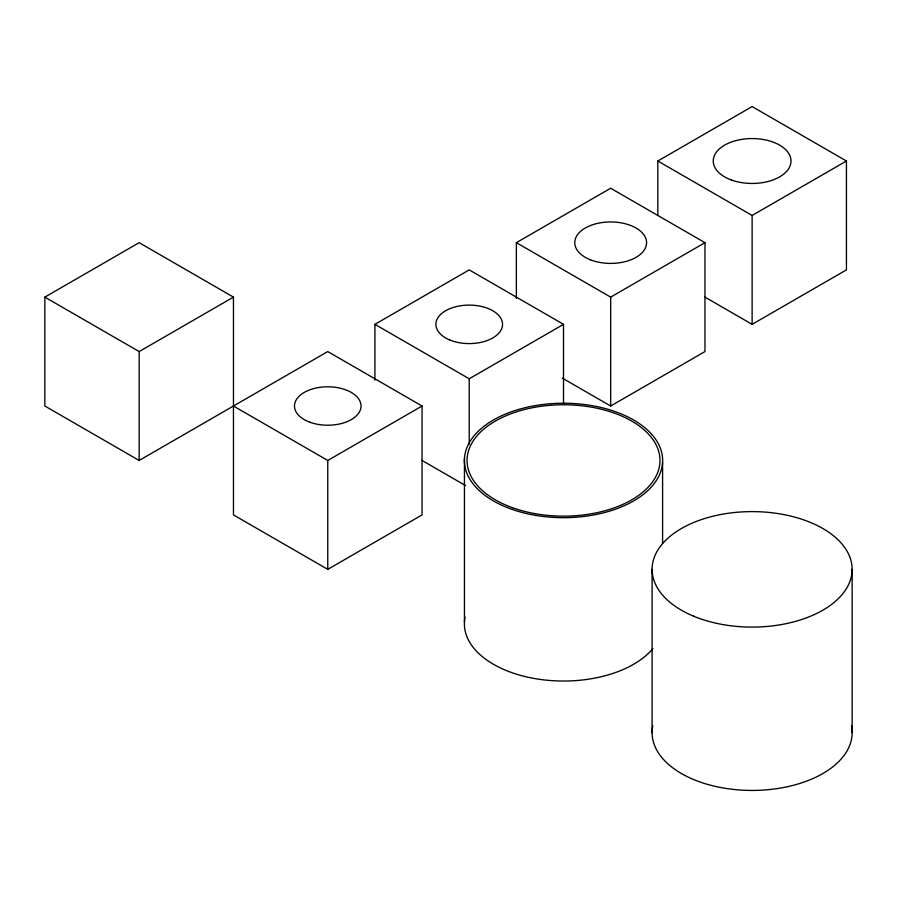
<?xml version="1.0" encoding="UTF-8"?>
<svg xmlns="http://www.w3.org/2000/svg" width="897" height="897" viewBox="0 0 897 897"><rect width="100%" height="100%" fill="white"/><g stroke="black" fill="none" stroke-linecap="round" stroke-linejoin="round"><path stroke-width="1.35" d="M44.85 297.12L139.158 242.672L233.455 297.12L233.455 514.912L327.764 569.348L422.061 514.912L422.061 406.016L327.764 351.568L139.158 460.464L44.85 406.016L44.85 297.12L139.158 351.568L233.455 297.12M374.912 380.182L374.912 324.344L469.221 269.896L563.518 324.344L563.518 403.919M516.369 298.522L516.369 242.672L610.666 188.235L704.975 242.672L704.975 351.568L610.666 406.016L562.307 378.097M657.826 215.459L657.826 161.012L752.123 106.564L846.432 161.012L846.432 269.896L752.123 324.344L704.975 297.12M233.455 406.016L327.764 460.464L422.061 406.016M374.912 324.344L469.221 378.792L563.518 324.344M516.369 242.672L610.666 297.12L704.975 242.672M657.826 161.012L752.123 215.459L846.432 161.012M422.061 460.464L465.588 485.591M852.15 569.348L852.15 732.692M752.123 215.459L752.123 324.344M662.591 462.448A99.13 57.229 0 0 1 510.998 508.991A99.13 57.229 0 0 1 516.975 409.929A99.13 57.229 0 0 1 662.591 462.448L662.591 543.425M652.097 569.348L652.097 732.692M610.666 297.12L610.666 406.016M469.221 378.792L469.221 444.407M464.444 458.468L464.444 621.8M327.764 460.464L327.764 569.348M139.158 351.568L139.158 460.464M652.938 648.509A99.13 57.229 0 0 1 535.991 678.782A99.13 57.229 0 0 1 465.061 617.158M851.444 725.83A100.027 57.744 0 0 1 752.123 790.436A100.027 57.744 0 0 1 652.814 725.83M731.56 180.062A38.885 22.447 0 0 0 790.986 161.763A38.885 22.447 0 0 0 733.836 141.199A38.885 22.447 0 0 0 731.56 180.062M590.518 259.838A35.914 20.732 0 0 0 646.49 244.175A35.914 20.732 0 0 0 595.014 224.026A35.914 20.732 0 0 0 590.518 259.838M309.925 422.229A33.267 19.207 0 0 0 360.998 406.823A33.267 19.207 0 0 0 312.358 388.984A33.267 19.207 0 0 0 309.925 422.229M449.655 339.929A33.346 19.252 0 0 0 502.376 326.329A33.346 19.252 0 0 0 455.62 306.774A33.346 19.252 0 0 0 449.655 339.929M512.411 507.691A96.461 55.692 0 0 0 659.923 462.392A96.461 55.692 0 0 0 518.231 411.286A96.461 55.692 0 0 0 512.411 507.691M693.437 616.116A100.027 57.744 0 0 0 851.612 575.313A100.027 57.744 0 0 0 711.332 516.627A100.027 57.744 0 0 0 693.437 616.116"/></g></svg>
